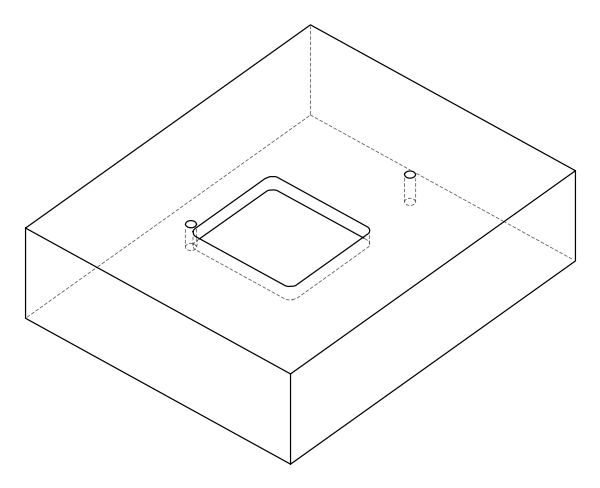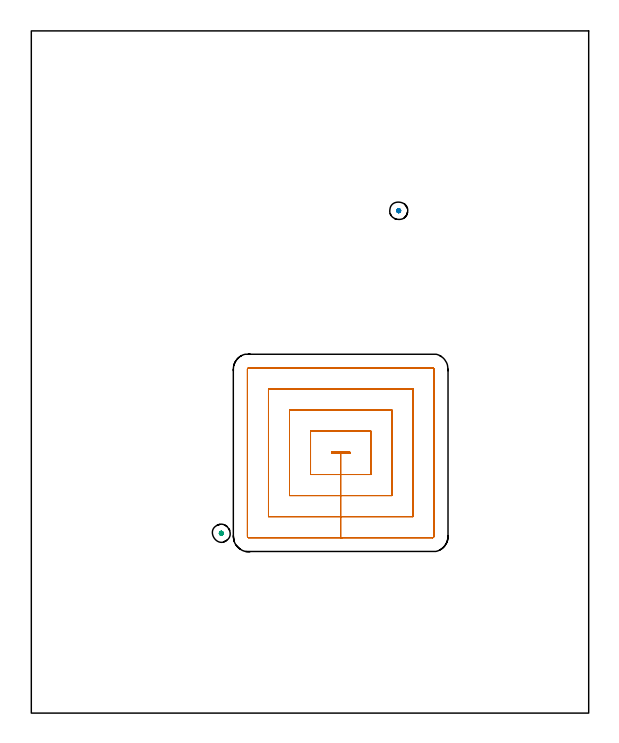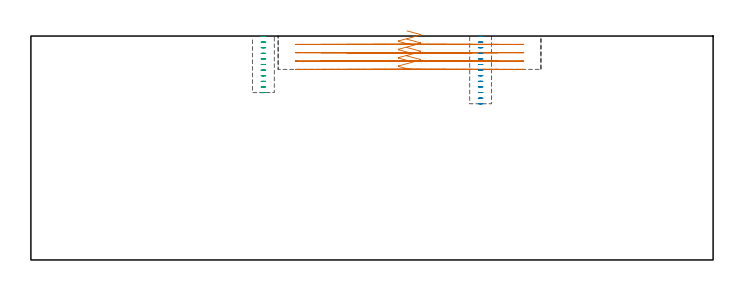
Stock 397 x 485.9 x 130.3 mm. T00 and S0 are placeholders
(PLAN: 3 operations, 1 tool changes, 12.9 min)
(1 MILL_RECTANGULAR_POCKET | POCKET_RECTANGULAR_STRAIGHT | UGT0201_104 | Follow Part, ap 5, ae 75% | 11.69 min | 416319 mm3)
(2 MILL_BLIND_HOLE_FROM_SOLID_MATERIAL | STEP1POCKET | NXT0201_013 | Spiral | 0.68 min | 4969 mm3)
(3 MILL_BLIND_HOLE_FROM_SOLID_MATERIAL_1 | STEP1POCKET_1 | NXT0201_013 | Spiral | 0.57 min | 4143 mm3)
(TOOL UGT0201_104 | End Mill 20 mm | D20 FL22 Z2)
(TOOL NXT0201_013 | ENDMILL 10mm | D10 FL30 Z4)
(OP 1 MILL_RECTANGULAR_POCKET)
G17 G21 G94 G90
T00 M6
G54
G17 G0 G90 X218.853 Y184.9 S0 M3
G43 Z140.3 H0
Z133.3
G94 G1 X226.8 Z131.171 F250.
Y185.9 Z130.903
X213.9 Z127.446
Y184.9 Z127.178
X220.35 Z125.45
X226.8 F500.
Y185.9
X213.9
Y184.9
X220.35
Y169.9
X241.8
Y200.9
X198.9
Y169.9
X220.35
Y154.9
X256.8
Y215.9
X183.9
Y154.9
X220.35
Y139.9
X271.8
Y230.9
X168.9
Y139.9
X220.35
Y124.9
X285.8
G3 X286.8 Y125.9 R1.
G1 Y244.9
G3 X285.8 Y245.9 R1.
G1 X154.9
G3 X153.9 Y244.9 R1.
G1 Y125.9
G3 X154.9 Y124.9 R1.
G1 X220.35
X221.35
G0 X218.853 Y184.9 Z128.45
G1 X226.8 Z126.321 F250.
Y185.9 Z126.053
X213.9 Z122.596
Y184.9 Z122.328
X220.35 Z120.6
X226.8 F500.
Y185.9
X213.9
Y184.9
X220.35
Y169.9
X241.8
Y200.9
X198.9
Y169.9
X220.35
Y154.9
X256.8
Y215.9
X183.9
Y154.9
X220.35
Y139.9
X271.8
Y230.9
X168.9
Y139.9
X220.35
Y124.9
X285.8
G3 X286.8 Y125.9 R1.
G1 Y244.9
G3 X285.8 Y245.9 R1.
G1 X154.9
G3 X153.9 Y244.9 R1.
G1 Y125.9
G3 X154.9 Y124.9 R1.
G1 X220.35
X221.35
G0 X218.853 Y184.9 Z123.6
G1 X226.8 Z121.471 F250.
Y185.9 Z121.203
X213.9 Z117.746
Y184.9 Z117.478
X220.35 Z115.75
X226.8 F500.
Y185.9
X213.9
Y184.9
X220.35
Y169.9
X241.8
Y200.9
X198.9
Y169.9
X220.35
Y154.9
X256.8
Y215.9
X183.9
Y154.9
X220.35
Y139.9
X271.8
Y230.9
X168.9
Y139.9
X220.35
Y124.9
X285.8
G3 X286.8 Y125.9 R1.
G1 Y244.9
G3 X285.8 Y245.9 R1.
G1 X154.9
G3 X153.9 Y244.9 R1.
G1 Y125.9
G3 X154.9 Y124.9 R1.
G1 X220.35
X221.35
G0 X218.853 Y184.9 Z118.75
G1 X226.8 Z116.621 F250.
Y185.9 Z116.353
X213.9 Z112.896
Y184.9 Z112.628
X220.35 Z110.9
X226.8 F500.
Y185.9
X213.9
Y184.9
X220.35
Y169.9
X241.8
Y200.9
X198.9
Y169.9
X220.35
Y154.9
X256.8
Y215.9
X183.9
Y154.9
X220.35
Y139.9
X271.8
Y230.9
X168.9
Y139.9
X220.35
Y124.9
X285.8
G3 X286.8 Y125.9 R1.
G1 Y244.9
G3 X285.8 Y245.9 R1.
G1 X154.9
G3 X153.9 Y244.9 R1.
G1 Y125.9
G3 X154.9 Y124.9 R1.
G1 X220.35
X221.35
G0 Z140.3
M5
M2
(OP 2 MILL_BLIND_HOLE_FROM_SOLID_MATERIAL)
G17 G21 G94 G90
T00 M6
G54
G17 G0 G90 X261.7 Y357.8 S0 M3
G43 Z140.3 H0
Z130.038
G94 G3 X262.333 Y358.517 R0.638 F250.
X261.531 Y359.139 R0.717
X260.361 Y357.631 R1.35
X261.531 Y359.139 R-1.35
X260.946 Y358.385 R0.675
X261.7 Y357.8 R0.675
G0 Z126.777
G3 X262.333 Y358.517 R0.638
X261.531 Y359.139 R0.717
X260.361 Y357.631 R1.35
X261.531 Y359.139 R-1.35
X260.946 Y358.385 R0.675
X261.7 Y357.8 R0.675
G0 Z123.515
G3 X262.333 Y358.517 R0.638
X261.531 Y359.139 R0.717
X260.361 Y357.631 R1.35
X261.531 Y359.139 R-1.35
X260.946 Y358.385 R0.675
X261.7 Y357.8 R0.675
G0 Z120.254
G3 X262.333 Y358.517 R0.638
X261.531 Y359.139 R0.717
X260.361 Y357.631 R1.35
X261.531 Y359.139 R-1.35
X260.946 Y358.385 R0.675
X261.7 Y357.8 R0.675
G0 Z116.992
G3 X262.333 Y358.517 R0.638
X261.531 Y359.139 R0.717
X260.361 Y357.631 R1.35
X261.531 Y359.139 R-1.35
X260.946 Y358.385 R0.675
X261.7 Y357.8 R0.675
G0 Z113.731
G3 X262.333 Y358.517 R0.638
X261.531 Y359.139 R0.717
X260.361 Y357.631 R1.35
X261.531 Y359.139 R-1.35
X260.946 Y358.385 R0.675
X261.7 Y357.8 R0.675
G0 Z110.469
G3 X262.333 Y358.517 R0.638
X261.531 Y359.139 R0.717
X260.361 Y357.631 R1.35
X261.531 Y359.139 R-1.35
X260.946 Y358.385 R0.675
X261.7 Y357.8 R0.675
G0 Z107.208
G3 X262.333 Y358.517 R0.638
X261.531 Y359.139 R0.717
X260.361 Y357.631 R1.35
X261.531 Y359.139 R-1.35
X260.946 Y358.385 R0.675
X261.7 Y357.8 R0.675
G0 Z103.946
G3 X262.333 Y358.517 R0.638
X261.531 Y359.139 R0.717
X260.361 Y357.631 R1.35
X261.531 Y359.139 R-1.35
X260.946 Y358.385 R0.675
X261.7 Y357.8 R0.675
G0 Z100.685
G3 X262.333 Y358.517 R0.638
X261.531 Y359.139 R0.717
X260.361 Y357.631 R1.35
X261.531 Y359.139 R-1.35
X260.946 Y358.385 R0.675
X261.7 Y357.8 R0.675
G0 Z97.423
G3 X262.333 Y358.517 R0.638
X261.531 Y359.139 R0.717
X260.361 Y357.631 R1.35
X261.531 Y359.139 R-1.35
X260.946 Y358.385 R0.675
X261.7 Y357.8 R0.675
G0 Z94.162
G3 X262.333 Y358.517 R0.638
X261.531 Y359.139 R0.717
X260.361 Y357.631 R1.35
X261.531 Y359.139 R-1.35
X260.946 Y358.385 R0.675
X261.7 Y357.8 R0.675
G0 Z90.9
G3 X262.333 Y358.517 R0.638
X261.531 Y359.139 R0.717
X260.361 Y357.631 R1.35
X261.531 Y359.139 R-1.35
X260.946 Y358.385 R0.675
X261.7 Y357.8 R0.675
G0 Z140.3
M5
M2
(OP 3 MILL_BLIND_HOLE_FROM_SOLID_MATERIAL_1)
G17 G21 G94 G90
T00 M6
G54
G17 G0 G90 X135.3 Y128.1 S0 M3
G43 Z140.3 H0
Z130.036
G94 G3 X135.933 Y128.817 R0.638 F250.
X135.131 Y129.439 R0.717
X133.961 Y127.931 R1.35
X135.131 Y129.439 R-1.35
X134.546 Y128.685 R0.675
X135.3 Y128.1 R0.675
G0 Z126.773
G3 X135.933 Y128.817 R0.638
X135.131 Y129.439 R0.717
X133.961 Y127.931 R1.35
X135.131 Y129.439 R-1.35
X134.546 Y128.685 R0.675
X135.3 Y128.1 R0.675
G0 Z123.509
G3 X135.933 Y128.817 R0.638
X135.131 Y129.439 R0.717
X133.961 Y127.931 R1.35
X135.131 Y129.439 R-1.35
X134.546 Y128.685 R0.675
X135.3 Y128.1 R0.675
G0 Z120.245
G3 X135.933 Y128.817 R0.638
X135.131 Y129.439 R0.717
X133.961 Y127.931 R1.35
X135.131 Y129.439 R-1.35
X134.546 Y128.685 R0.675
X135.3 Y128.1 R0.675
G0 Z116.982
G3 X135.933 Y128.817 R0.638
X135.131 Y129.439 R0.717
X133.961 Y127.931 R1.35
X135.131 Y129.439 R-1.35
X134.546 Y128.685 R0.675
X135.3 Y128.1 R0.675
G0 Z113.718
G3 X135.933 Y128.817 R0.638
X135.131 Y129.439 R0.717
X133.961 Y127.931 R1.35
X135.131 Y129.439 R-1.35
X134.546 Y128.685 R0.675
X135.3 Y128.1 R0.675
G0 Z110.455
G3 X135.933 Y128.817 R0.638
X135.131 Y129.439 R0.717
X133.961 Y127.931 R1.35
X135.131 Y129.439 R-1.35
X134.546 Y128.685 R0.675
X135.3 Y128.1 R0.675
G0 Z107.191
G3 X135.933 Y128.817 R0.638
X135.131 Y129.439 R0.717
X133.961 Y127.931 R1.35
X135.131 Y129.439 R-1.35
X134.546 Y128.685 R0.675
X135.3 Y128.1 R0.675
G0 Z103.927
G3 X135.933 Y128.817 R0.638
X135.131 Y129.439 R0.717
X133.961 Y127.931 R1.35
X135.131 Y129.439 R-1.35
X134.546 Y128.685 R0.675
X135.3 Y128.1 R0.675
G0 Z100.664
G3 X135.933 Y128.817 R0.638
X135.131 Y129.439 R0.717
X133.961 Y127.931 R1.35
X135.131 Y129.439 R-1.35
X134.546 Y128.685 R0.675
X135.3 Y128.1 R0.675
G0 Z97.4
G3 X135.933 Y128.817 R0.638
X135.131 Y129.439 R0.717
X133.961 Y127.931 R1.35
X135.131 Y129.439 R-1.35
X134.546 Y128.685 R0.675
X135.3 Y128.1 R0.675
G0 Z140.3
M5
M2
